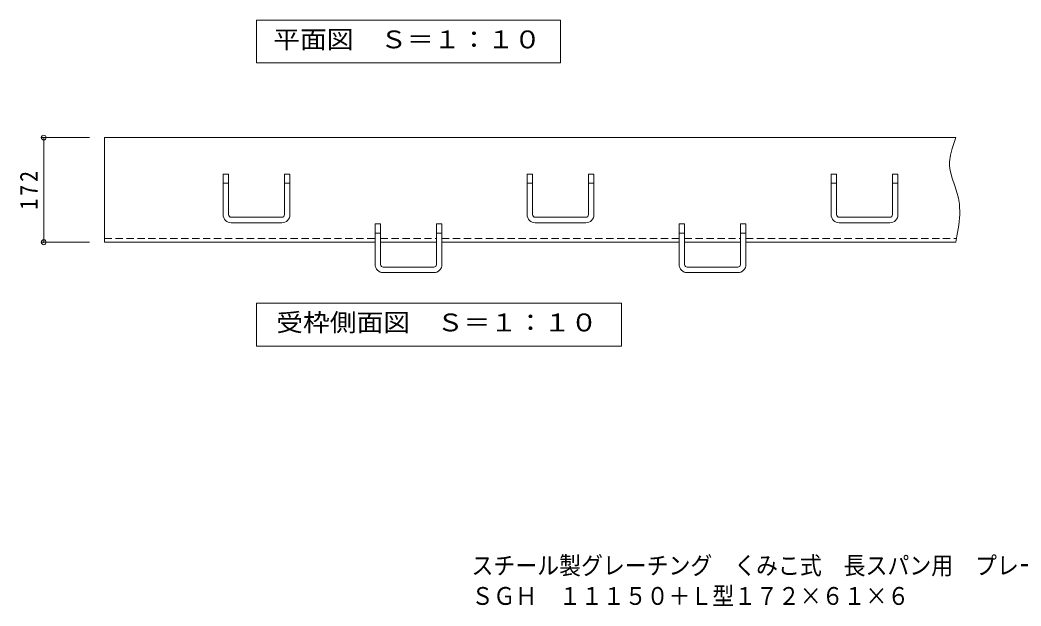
# Model space of a CAD drawing. Units: millimetres, scale not verified. Extents: x -1761 to 1842, y -1371 to 1299.
# Drawn here: x -1606 to 40, y -1371 to -408 of the extents above; entities that cross this region are included whole.
import ezdxf
from ezdxf.enums import TextEntityAlignment as Align

# ---------------------------------------------------------------- set-up
doc = ezdxf.new("R2010")
doc.units = ezdxf.units.MM
doc.header["$LTSCALE"] = 10
doc.header["$PDMODE"] = 32
doc.header["$PDSIZE"] = 8
doc.linetypes.add('DASHED1', pattern=[1.8, 1.2, -0.6])
doc.layers.add('C-1', color=2, linetype='Continuous', lineweight=9)
doc.layers.add('C-4', color=7, linetype='Continuous', lineweight=9)
doc.layers.add('F-5_F-5ﾚｲﾔ', color=2, linetype='Continuous')
doc.styles.add('ＭＳ ゴシック', font='')
doc.styles.get('ＭＳ ゴシック').set_extended_font_data('MS Gothic')

msp = doc.modelspace()

# ---------------------------------------------------------------- linework, layer by layer
at = {"layer": 'C-1'}
for p, q in [((-1271.99, -661.22), (-1262.99, -661.22)), ((-1271.99, -727.72), (-1271.99, -661.22)), ((-1262.99, -727.72), (-1262.99, -661.22)), ((-1170.99, -661.22), (-1161.99, -661.22)), ((-1170.99, -727.72), (-1170.99, -661.22)), ((-1161.99, -727.72), (-1161.99, -661.22)), ((-771.99, -661.22), (-762.99, -661.22)), ((-771.99, -727.72), (-771.99, -661.22)), ((-762.99, -727.72), (-762.99, -661.22)), ((-670.99, -661.22), (-661.99, -661.22)), ((-670.99, -727.72), (-670.99, -661.22)), ((-661.99, -727.72), (-661.99, -661.22)), ((-271.99, -661.22), (-262.99, -661.22)), ((-271.99, -727.72), (-271.99, -661.22)), ((-262.99, -727.72), (-262.99, -661.22)), ((-170.99, -661.22), (-161.99, -661.22)), ((-170.99, -727.72), (-170.99, -661.22)), ((-161.99, -727.72), (-161.99, -661.22)), ((-1175.49, -732.22), (-1258.49, -732.22)), ((-675.49, -732.22), (-758.49, -732.22)), ((-175.49, -732.22), (-258.49, -732.22)), ((-1258.49, -741.22), (-1175.49, -741.22)), ((-1021.99, -743.22), (-1012.99, -743.22)), ((-1021.99, -809.72), (-1021.99, -743.22)), ((-1012.99, -809.72), (-1012.99, -743.22)), ((-920.99, -743.22), (-911.99, -743.22)), ((-920.99, -809.72), (-920.99, -743.22)), ((-911.99, -809.72), (-911.99, -743.22)), ((-758.49, -741.22), (-675.49, -741.22)), ((-521.99, -743.22), (-512.99, -743.22)), ((-521.99, -809.72), (-521.99, -743.22)), ((-512.99, -809.72), (-512.99, -743.22)), ((-420.99, -743.22), (-411.99, -743.22)), ((-420.99, -809.72), (-420.99, -743.22)), ((-411.99, -809.72), (-411.99, -743.22)), ((-258.49, -741.22), (-175.49, -741.22)), ((-1466.99, -773.22), (-1021.99, -773.22)), ((-1012.99, -773.22), (-920.99, -773.22)), ((-911.99, -773.22), (-521.99, -773.22)), ((-512.99, -773.22), (-420.99, -773.22)), ((-411.99, -773.22), (-66.99, -773.22)), ((-925.49, -814.22), (-1008.49, -814.22)), ((-425.49, -814.22), (-508.49, -814.22)), ((-1008.49, -823.22), (-925.49, -823.22)), ((-508.49, -823.22), (-425.49, -823.22))]:
    msp.add_line(p, q, dxfattribs=at)
at = {"layer": 'C-1', "linetype": 'DASHED1'}
for p, q in [((-1466.99, -767.22), (-1021.99, -767.22)), ((-1012.99, -767.22), (-920.99, -767.22)), ((-911.99, -767.22), (-521.99, -767.22)), ((-512.99, -767.22), (-420.99, -767.22)), ((-411.99, -767.22), (-66.99, -767.22))]:
    msp.add_line(p, q, dxfattribs=at)
at = {"layer": 'C-1'}
for points in [[(-1466.99, -773.22), (-1466.99, -601.22), (-66.99, -601.22)], [(-66.99, -601.22), (-69.28, -607.73), (-72.93, -618.95), (-75.73, -630.13), (-77.15, -641.27), (-77.12, -647.69), (-76.22, -655.08), (-72.99, -667.77), (-68.67, -680.45), (-64.45, -693.19), (-62.52, -700.64), (-60.9, -710.57), (-60.39, -727.89), (-62.03, -745.38), (-65, -762.98), (-66.99, -773.22)]]:
    msp.add_lwpolyline(points, dxfattribs=at)
for centre, radius, start, end in [((-1258.49, -727.72), 13.5, 180, 270), ((-1258.49, -727.72), 4.5, 180, 270), ((-1175.49, -727.72), 4.5, 270, 0), ((-1175.49, -727.72), 13.5, 270, 0), ((-758.49, -727.72), 13.5, 180, 270), ((-758.49, -727.72), 4.5, 180, 270), ((-675.49, -727.72), 4.5, 270, 0), ((-675.49, -727.72), 13.5, 270, 0), ((-258.49, -727.72), 13.5, 180, 270), ((-258.49, -727.72), 4.5, 180, 270), ((-175.49, -727.72), 4.5, 270, 0), ((-175.49, -727.72), 13.5, 270, 0), ((-1008.49, -809.72), 13.5, 180, 270), ((-1008.49, -809.72), 4.5, 180, 270), ((-925.49, -809.72), 4.5, 270, 0), ((-925.49, -809.72), 13.5, 270, 0), ((-508.49, -809.72), 13.5, 180, 270), ((-508.49, -809.72), 4.5, 180, 270), ((-425.49, -809.72), 4.5, 270, 0), ((-425.49, -809.72), 13.5, 270, 0)]:
    msp.add_arc(centre, radius, start, end, dxfattribs=at)
for centre in [(-1267.49, -676.81), (-1166.49, -676.81), (-767.49, -676.81), (-666.49, -676.81), (-267.49, -676.81), (-166.49, -676.81), (-1017.49, -758.81), (-916.49, -758.81), (-517.49, -758.81), (-416.49, -758.81)]:
    msp.add_ellipse(centre, major_axis=(4.5, 0), ratio=0.1316, start_param=6.2831579, end_param=9.4247505, dxfattribs=at)
at = {"layer": 'C-4'}
for p, q in [((-1216.99, -407.97), (-1216.99, -478.58)), ((-716.99, -407.97), (-1216.99, -407.97)), ((-716.99, -407.97), (-716.99, -478.58)), ((-1216.99, -478.58), (-716.99, -478.58)), ((-1491.99, -601.22), (-1569.99, -601.22)), ((-1566.99, -773.22), (-1566.99, -601.22)), ((-1491.99, -773.22), (-1569.99, -773.22)), ((-1216.99, -873.22), (-1216.99, -943.82)), ((-616.99, -873.22), (-1216.99, -873.22)), ((-616.99, -873.22), (-616.99, -943.82)), ((-1216.99, -943.82), (-616.99, -943.82))]:
    msp.add_line(p, q, dxfattribs=at)
for p in [(-1566.99, -601.22), (-1566.99, -773.22)]:
    msp.add_point(p, dxfattribs=at)

# ---------------------------------------------------------------- texts
at = {"layer": 'C-4', "color": 2, "style": 'ＭＳ ゴシック', "width": 1.1}
for s, p in [('平面図\u3000Ｓ＝１：１０', (-1189.49, -463.28)), ('受枠側面図\u3000Ｓ＝１：１０', (-1184.49, -928.52))]:
    msp.add_text(s, height=29.33, dxfattribs=at).set_placement(p, align=Align.BOTTOM_LEFT)
at = {"layer": 'C-4', "color": 2, "insert": (-1576.99, -719.72), "char_height": 29.33, "attachment_point": 7, "rotation": 90, "style": 'ＭＳ ゴシック'}
msp.add_mtext('\\T1.27;\\W0.9;172', dxfattribs=at)
at = {"layer": 'F-5_F-5ﾚｲﾔ', "style": 'ＭＳ ゴシック', "width": 0.9}
for s, p in [('スチール製グレーチング\u3000くみこ式\u3000長スパン用\u3000プレーンタイプ\u3000横断溝用', (-863.44, -1328.11)), ('ＳＧＨ\u3000１１１５０＋Ｌ型１７２×６１×６', (-863.44, -1378.11))]:
    msp.add_text(s, height=29.33, dxfattribs=at).set_placement(p, align=Align.BOTTOM_LEFT)

doc.saveas('drawing.dxf')
